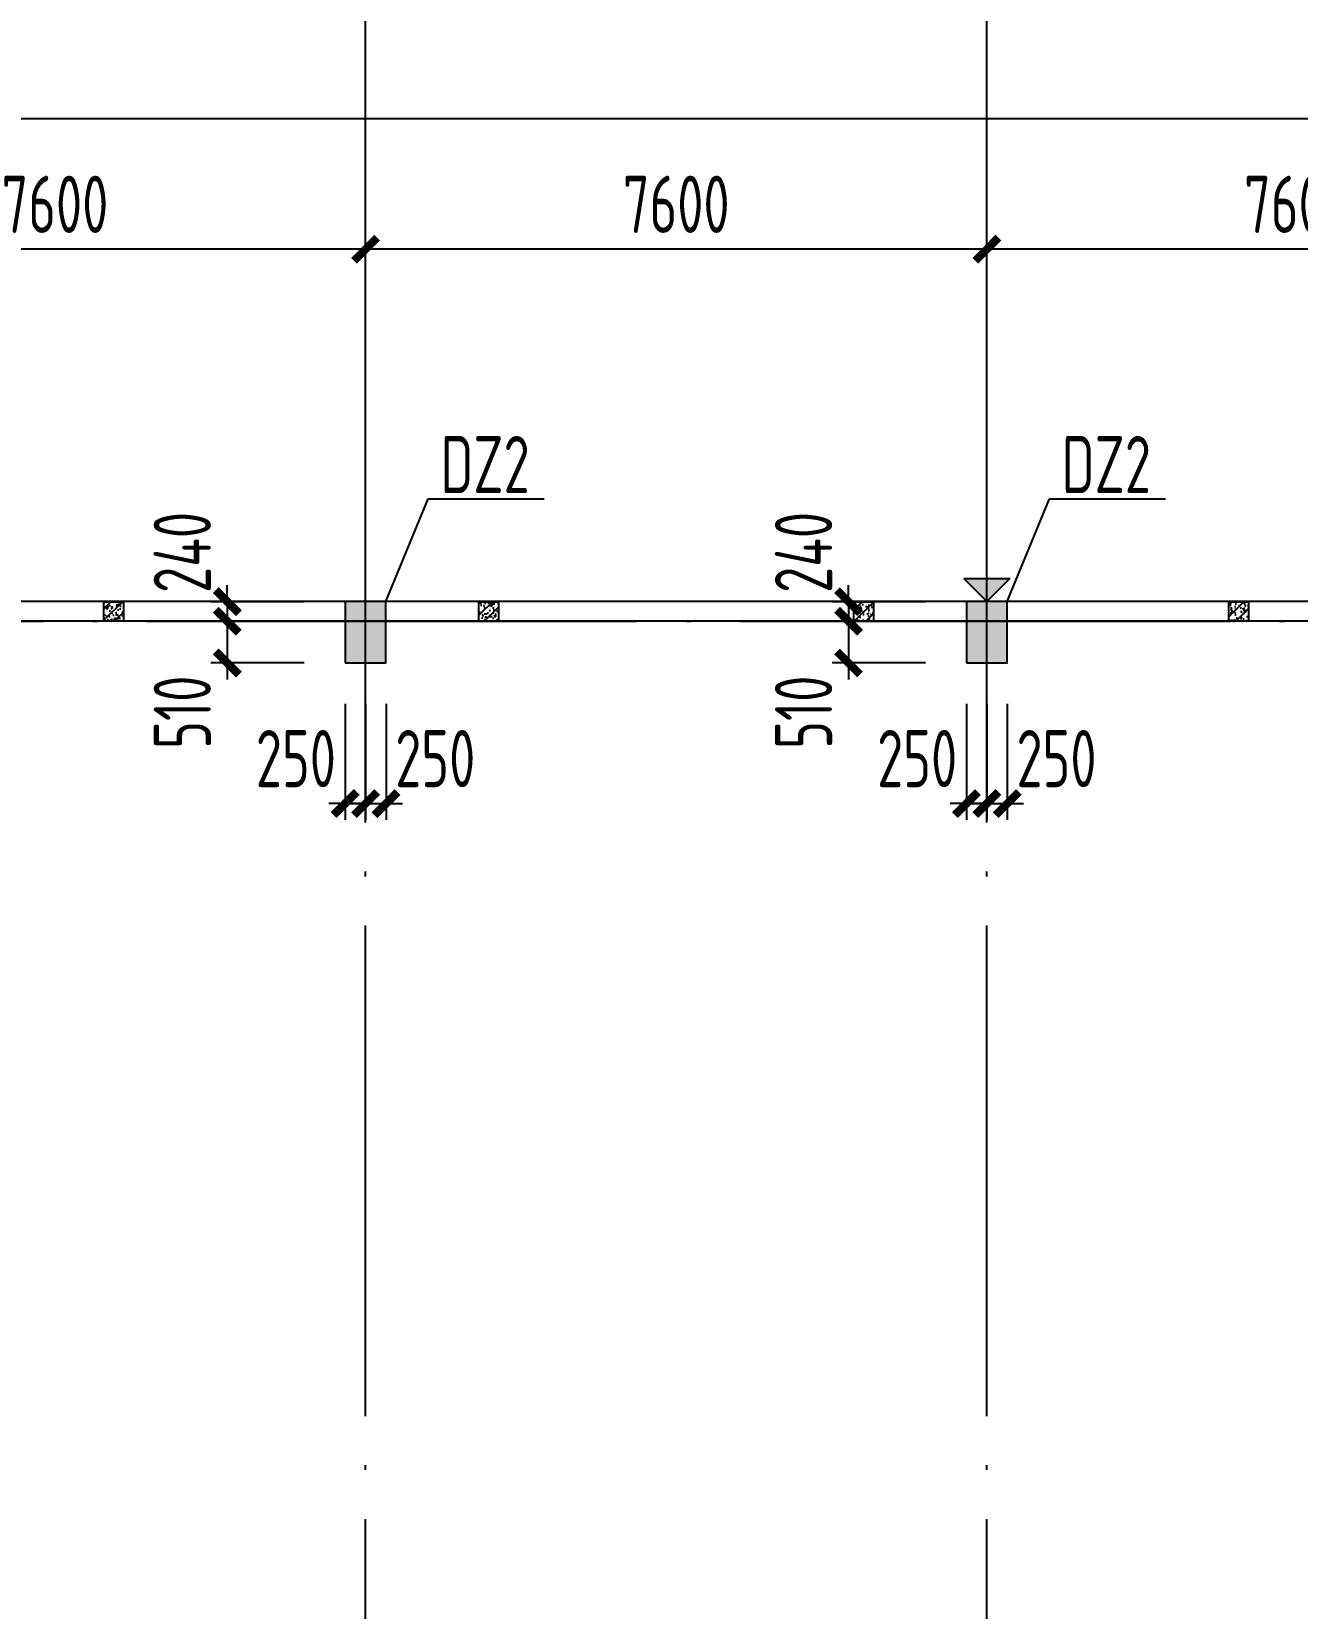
# Model space of a CAD drawing. Extents: x -3102990 to -851544, y -5293060 to -2540151.
# Drawn here: x -2326644 to -2318901, y -2645556 to -2635912 of the extents above; entities that cross this region are included whole.
import ezdxf

# ---------------------------------------------------------------- set-up
doc = ezdxf.new("R2010")
doc.units = 0
doc.header["$LTSCALE"] = 1000
doc.header["$PDMODE"] = 1
doc.linetypes.add('DOTE', pattern=[2.42, 2, -0.2, 0.02, -0.2])
doc.layers.get('0').update_dxf_attribs({"linetype": 'CONTINUOUS'})
doc.layers.get('Defpoints').update_dxf_attribs({"linetype": 'CONTINUOUS'})
for name, color, linetype in [('AXIS', 253, 'DOTE'), ('BEAM_CON', 4, 'CONTINUOUS'), ('COLU', 7, 'CONTINUOUS'), ('DIM', 3, 'CONTINUOUS'), ('HATCH', 254, 'CONTINUOUS'), ('NUM', 7, 'CONTINUOUS'), ('TEXT', 7, 'CONTINUOUS')]:
    doc.layers.add(name, color=color, linetype=linetype)
doc.styles.add('TSSD_Dimension', font='tssdeng.shx', dxfattribs={"width": 0.7, "bigfont": 'Hztxt.shx'})
doc.styles.add('TSSD_Rein', font='Tssdeng.shx', dxfattribs={"width": 0.75, "bigfont": 'hztxt.shx'})
doc.dimstyles.new('TSSD_200_100', dxfattribs={"dimtxt": 350, "dimasz": 100, "dimexe": 100, "dimexo": 250, "dimgap": 100, "dimtad": 1, "dimdec": 0, "dimlfac": 2, "dimzin": 0, "dimdsep": 46, "dimtxsty": 'TSSD_Dimension', "dimblk": 'ARCHTICK', "dimcen": 0, "dimdle": 100, "dimclrt": 7, "dimadec": 0, "dimazin": 0, "dimtfac": 1, "dimtdec": 0, "dimtix": 1, "dimtmove": 2, "dimatfit": 3, "dimfxl": 1, "dimtolj": 1, "dimtzin": 0, "dimarcsym": 0})

# ---------------------------------------------------------------- blocks, each defined once
blk = doc.blocks.new('_ArchTick')
at = {"color": 0, "const_width": 0.5}
blk.add_lwpolyline([(-0.707, -0.707), (0.707, 0.707)], dxfattribs=at)
blk = doc.blocks.new('*D1154')
at = {"layer": 'Defpoints', "color": 0, "ltscale": 1.5}
for p in [(-2320801.4, -2637243.9), (-2320801.4, -2638518.9), (-2317001.4, -2638518.9)]:
    blk.add_point(p, dxfattribs=at)
at = {"layer": 'DIM', "color": 0, "lineweight": -2, "ltscale": 1.5}
for p, q in [((-2320801.4, -2638268.9), (-2320801.4, -2637143.9)), ((-2317001.4, -2638268.9), (-2317001.4, -2637143.9)), ((-2316901.4, -2637243.9), (-2320901.4, -2637243.9))]:
    blk.add_line(p, q, dxfattribs=at)
at = {"layer": 'DIM', "color": 0, "lineweight": -2, "ltscale": 1.5, "xscale": 100, "yscale": 100, "zscale": 100, "rotation": 180}
blk.add_blockref('_ArchTick', (-2320801.4, -2637243.9), dxfattribs=at)
at = {"layer": 'DIM', "color": 0, "lineweight": -2, "ltscale": 1.5, "xscale": 100, "yscale": 100, "zscale": 100}
blk.add_blockref('_ArchTick', (-2317001.4, -2637243.9), dxfattribs=at)
at = {"layer": 'DIM', "color": 7, "ltscale": 1.5, "insert": (-2318901.4, -2636968.9), "char_height": 350, "attachment_point": 5, "style": 'TSSD_Dimension'}
blk.add_mtext('\\A1;7600', dxfattribs=at)
blk = doc.blocks.new('*D1155')
at = {"layer": 'Defpoints', "color": 0, "ltscale": 1.5}
for p in [(-2324601.4, -2637243.9), (-2324601.4, -2638518.9), (-2320801.4, -2638518.9)]:
    blk.add_point(p, dxfattribs=at)
at = {"layer": 'DIM', "color": 0, "lineweight": -2, "ltscale": 1.5}
for p, q in [((-2324601.4, -2638268.9), (-2324601.4, -2637143.9)), ((-2320801.4, -2638268.9), (-2320801.4, -2637143.9)), ((-2320701.4, -2637243.9), (-2324701.4, -2637243.9))]:
    blk.add_line(p, q, dxfattribs=at)
at = {"layer": 'DIM', "color": 0, "lineweight": -2, "ltscale": 1.5, "xscale": 100, "yscale": 100, "zscale": 100, "rotation": 180}
blk.add_blockref('_ArchTick', (-2324601.4, -2637243.9), dxfattribs=at)
at = {"layer": 'DIM', "color": 0, "lineweight": -2, "ltscale": 1.5, "xscale": 100, "yscale": 100, "zscale": 100}
blk.add_blockref('_ArchTick', (-2320801.4, -2637243.9), dxfattribs=at)
at = {"layer": 'DIM', "color": 7, "ltscale": 1.5, "insert": (-2322701.4, -2636968.9), "char_height": 350, "attachment_point": 5, "style": 'TSSD_Dimension'}
blk.add_mtext('\\A1;7600', dxfattribs=at)
blk = doc.blocks.new('*D1156')
at = {"layer": 'Defpoints', "color": 0, "ltscale": 1.5}
for p in [(-2328401.4, -2637243.9), (-2328401.4, -2638518.9), (-2324601.4, -2638518.9)]:
    blk.add_point(p, dxfattribs=at)
at = {"layer": 'DIM', "color": 0, "lineweight": -2, "ltscale": 1.5}
for p, q in [((-2328401.4, -2638268.9), (-2328401.4, -2637143.9)), ((-2324601.4, -2638268.9), (-2324601.4, -2637143.9)), ((-2324501.4, -2637243.9), (-2328501.4, -2637243.9))]:
    blk.add_line(p, q, dxfattribs=at)
at = {"layer": 'DIM', "color": 0, "lineweight": -2, "ltscale": 1.5, "xscale": 100, "yscale": 100, "zscale": 100, "rotation": 180}
blk.add_blockref('_ArchTick', (-2328401.4, -2637243.9), dxfattribs=at)
at = {"layer": 'DIM', "color": 0, "lineweight": -2, "ltscale": 1.5, "xscale": 100, "yscale": 100, "zscale": 100}
blk.add_blockref('_ArchTick', (-2324601.4, -2637243.9), dxfattribs=at)
at = {"layer": 'DIM', "color": 7, "ltscale": 1.5, "insert": (-2326501.4, -2636968.9), "char_height": 350, "attachment_point": 5, "style": 'TSSD_Dimension'}
blk.add_mtext('\\A1;7600', dxfattribs=at)
blk = doc.blocks.new('*D1158')
at = {"layer": 'Defpoints', "color": 0, "ltscale": 1.5}
for p in [(-2256201.4, -2636443.9), (-2332201.4, -2638518.9), (-2256201.4, -2638518.9)]:
    blk.add_point(p, dxfattribs=at)
at = {"layer": 'DIM', "color": 0, "lineweight": -2, "ltscale": 1.5}
for p, q in [((-2332201.4, -2638268.9), (-2332201.4, -2636343.9)), ((-2256201.4, -2638268.9), (-2256201.4, -2636343.9)), ((-2332301.4, -2636443.9), (-2256101.4, -2636443.9))]:
    blk.add_line(p, q, dxfattribs=at)
at = {"layer": 'DIM', "color": 0, "lineweight": -2, "ltscale": 1.5, "xscale": 100, "yscale": 100, "zscale": 100, "rotation": 180}
blk.add_blockref('_ArchTick', (-2332201.4, -2636443.9), dxfattribs=at)
at = {"layer": 'DIM', "color": 0, "lineweight": -2, "ltscale": 1.5, "xscale": 100, "yscale": 100, "zscale": 100}
blk.add_blockref('_ArchTick', (-2256201.4, -2636443.9), dxfattribs=at)
at = {"layer": 'DIM', "color": 7, "ltscale": 1.5, "insert": (-2294201.4, -2636168.9), "char_height": 350, "attachment_point": 5, "style": 'TSSD_Dimension'}
blk.add_mtext('\\A1;152000', dxfattribs=at)
blk = doc.blocks.new('*D1245')
at = {"layer": 'Defpoints', "color": 0, "ltscale": 1.5}
for p in [(-2324726.4, -2639398.9), (-2325447.4, -2639518.9), (-2324726.4, -2639518.9)]:
    blk.add_point(p, dxfattribs=at)
at = {"layer": 'DIM', "color": 0, "lineweight": -2, "ltscale": 1.5}
for p, q in [((-2325447.4, -2639398.9), (-2325447.4, -2639298.9)), ((-2324976.4, -2639398.9), (-2325547.4, -2639398.9)), ((-2325447.4, -2639398.9), (-2325447.4, -2639518.9)), ((-2324976.4, -2639518.9), (-2325547.4, -2639518.9)), ((-2325447.4, -2639518.9), (-2325447.4, -2639618.9))]:
    blk.add_line(p, q, dxfattribs=at)
at = {"layer": 'DIM', "color": 0, "lineweight": -2, "ltscale": 1.5, "xscale": 100, "yscale": 100, "zscale": 100}
for p, rotation in [((-2325447.4, -2639398.9), 270), ((-2325447.4, -2639518.9), 90)]:
    blk.add_blockref('_ArchTick', p, dxfattribs=dict(at, rotation=rotation))
at = {"layer": 'DIM', "color": 7, "ltscale": 1.5, "insert": (-2325722.4, -2639097.8), "char_height": 350, "attachment_point": 5, "rotation": 90, "style": 'TSSD_Dimension'}
blk.add_mtext('\\A1;240', dxfattribs=at)
blk = doc.blocks.new('*D1246')
at = {"layer": 'Defpoints', "color": 0, "ltscale": 1.5}
for p in [(-2324726.4, -2639518.9), (-2325447.4, -2639773.9), (-2324726.4, -2639773.9)]:
    blk.add_point(p, dxfattribs=at)
at = {"layer": 'DIM', "color": 0, "lineweight": -2, "ltscale": 1.5}
for p, q in [((-2325447.4, -2639418.9), (-2325447.4, -2639873.9)), ((-2324976.4, -2639518.9), (-2325547.4, -2639518.9)), ((-2324976.4, -2639773.9), (-2325547.4, -2639773.9))]:
    blk.add_line(p, q, dxfattribs=at)
at = {"layer": 'DIM', "color": 0, "lineweight": -2, "ltscale": 1.5, "xscale": 100, "yscale": 100, "zscale": 100}
for p, rotation in [((-2325447.4, -2639518.9), 90), ((-2325447.4, -2639773.9), 270)]:
    blk.add_blockref('_ArchTick', p, dxfattribs=dict(at, rotation=rotation))
at = {"layer": 'DIM', "color": 7, "ltscale": 1.5, "insert": (-2325722.4, -2640074.9), "char_height": 350, "attachment_point": 5, "rotation": 90, "style": 'TSSD_Dimension'}
blk.add_mtext('\\A1;510', dxfattribs=at)
blk = doc.blocks.new('*D1247')
at = {"layer": 'Defpoints', "color": 0, "ltscale": 1.5}
for p in [(-2324726.4, -2639773.9), (-2324601.4, -2639773.9), (-2324601.4, -2640633.5)]:
    blk.add_point(p, dxfattribs=at)
at = {"layer": 'DIM', "color": 0, "lineweight": -2, "ltscale": 1.5}
for p, q in [((-2324726.4, -2640023.9), (-2324726.4, -2640733.5)), ((-2324601.4, -2640023.9), (-2324601.4, -2640733.5)), ((-2324726.4, -2640633.5), (-2324826.4, -2640633.5)), ((-2324726.4, -2640633.5), (-2324601.4, -2640633.5)), ((-2324601.4, -2640633.5), (-2324501.4, -2640633.5))]:
    blk.add_line(p, q, dxfattribs=at)
at = {"layer": 'DIM', "color": 0, "lineweight": -2, "ltscale": 1.5, "xscale": 100, "yscale": 100, "zscale": 100}
blk.add_blockref('_ArchTick', (-2324726.4, -2640633.5), dxfattribs=at)
at = {"layer": 'DIM', "color": 0, "lineweight": -2, "ltscale": 1.5, "xscale": 100, "yscale": 100, "zscale": 100, "rotation": 180}
blk.add_blockref('_ArchTick', (-2324601.4, -2640633.5), dxfattribs=at)
at = {"layer": 'DIM', "color": 7, "ltscale": 1.5, "insert": (-2325027.5, -2640358.5), "char_height": 350, "attachment_point": 5, "style": 'TSSD_Dimension'}
blk.add_mtext('\\A1;250', dxfattribs=at)
blk = doc.blocks.new('*D1248')
at = {"layer": 'Defpoints', "color": 0, "ltscale": 1.5}
for p in [(-2324601.4, -2639773.9), (-2324476.4, -2639773.9), (-2324476.4, -2640633.5)]:
    blk.add_point(p, dxfattribs=at)
at = {"layer": 'DIM', "color": 0, "lineweight": -2, "ltscale": 1.5}
for p, q in [((-2324601.4, -2640023.9), (-2324601.4, -2640733.5)), ((-2324476.4, -2640023.9), (-2324476.4, -2640733.5)), ((-2324601.4, -2640633.5), (-2324701.4, -2640633.5)), ((-2324601.4, -2640633.5), (-2324476.4, -2640633.5)), ((-2324476.4, -2640633.5), (-2324376.4, -2640633.5))]:
    blk.add_line(p, q, dxfattribs=at)
at = {"layer": 'DIM', "color": 0, "lineweight": -2, "ltscale": 1.5, "xscale": 100, "yscale": 100, "zscale": 100}
blk.add_blockref('_ArchTick', (-2324601.4, -2640633.5), dxfattribs=at)
at = {"layer": 'DIM', "color": 0, "lineweight": -2, "ltscale": 1.5, "xscale": 100, "yscale": 100, "zscale": 100, "rotation": 180}
blk.add_blockref('_ArchTick', (-2324476.4, -2640633.5), dxfattribs=at)
at = {"layer": 'DIM', "color": 7, "ltscale": 1.5, "insert": (-2324175.3, -2640358.5), "char_height": 350, "attachment_point": 5, "style": 'TSSD_Dimension'}
blk.add_mtext('\\A1;250', dxfattribs=at)
blk = doc.blocks.new('*D1253')
at = {"layer": 'Defpoints', "color": 0, "ltscale": 1.5}
for p in [(-2320926.4, -2639398.9), (-2321647.4, -2639518.9), (-2320926.4, -2639518.9)]:
    blk.add_point(p, dxfattribs=at)
at = {"layer": 'DIM', "color": 0, "lineweight": -2, "ltscale": 1.5}
for p, q in [((-2321647.4, -2639398.9), (-2321647.4, -2639298.9)), ((-2321176.4, -2639398.9), (-2321747.4, -2639398.9)), ((-2321647.4, -2639398.9), (-2321647.4, -2639518.9)), ((-2321176.4, -2639518.9), (-2321747.4, -2639518.9)), ((-2321647.4, -2639518.9), (-2321647.4, -2639618.9))]:
    blk.add_line(p, q, dxfattribs=at)
at = {"layer": 'DIM', "color": 0, "lineweight": -2, "ltscale": 1.5, "xscale": 100, "yscale": 100, "zscale": 100}
for p, rotation in [((-2321647.4, -2639398.9), 270), ((-2321647.4, -2639518.9), 90)]:
    blk.add_blockref('_ArchTick', p, dxfattribs=dict(at, rotation=rotation))
at = {"layer": 'DIM', "color": 7, "ltscale": 1.5, "insert": (-2321922.4, -2639097.8), "char_height": 350, "attachment_point": 5, "rotation": 90, "style": 'TSSD_Dimension'}
blk.add_mtext('\\A1;240', dxfattribs=at)
blk = doc.blocks.new('*D1254')
at = {"layer": 'Defpoints', "color": 0, "ltscale": 1.5}
for p in [(-2320926.4, -2639518.9), (-2321647.4, -2639773.9), (-2320926.4, -2639773.9)]:
    blk.add_point(p, dxfattribs=at)
at = {"layer": 'DIM', "color": 0, "lineweight": -2, "ltscale": 1.5}
for p, q in [((-2321647.4, -2639418.9), (-2321647.4, -2639873.9)), ((-2321176.4, -2639518.9), (-2321747.4, -2639518.9)), ((-2321176.4, -2639773.9), (-2321747.4, -2639773.9))]:
    blk.add_line(p, q, dxfattribs=at)
at = {"layer": 'DIM', "color": 0, "lineweight": -2, "ltscale": 1.5, "xscale": 100, "yscale": 100, "zscale": 100}
for p, rotation in [((-2321647.4, -2639518.9), 90), ((-2321647.4, -2639773.9), 270)]:
    blk.add_blockref('_ArchTick', p, dxfattribs=dict(at, rotation=rotation))
at = {"layer": 'DIM', "color": 7, "ltscale": 1.5, "insert": (-2321922.4, -2640074.9), "char_height": 350, "attachment_point": 5, "rotation": 90, "style": 'TSSD_Dimension'}
blk.add_mtext('\\A1;510', dxfattribs=at)
blk = doc.blocks.new('*D1255')
at = {"layer": 'Defpoints', "color": 0, "ltscale": 1.5}
for p in [(-2320926.4, -2639773.9), (-2320801.4, -2639773.9), (-2320801.4, -2640633.5)]:
    blk.add_point(p, dxfattribs=at)
at = {"layer": 'DIM', "color": 0, "lineweight": -2, "ltscale": 1.5}
for p, q in [((-2320926.4, -2640023.9), (-2320926.4, -2640733.5)), ((-2320801.4, -2640023.9), (-2320801.4, -2640733.5)), ((-2320926.4, -2640633.5), (-2321026.4, -2640633.5)), ((-2320926.4, -2640633.5), (-2320801.4, -2640633.5)), ((-2320801.4, -2640633.5), (-2320701.4, -2640633.5))]:
    blk.add_line(p, q, dxfattribs=at)
at = {"layer": 'DIM', "color": 0, "lineweight": -2, "ltscale": 1.5, "xscale": 100, "yscale": 100, "zscale": 100}
blk.add_blockref('_ArchTick', (-2320926.4, -2640633.5), dxfattribs=at)
at = {"layer": 'DIM', "color": 0, "lineweight": -2, "ltscale": 1.5, "xscale": 100, "yscale": 100, "zscale": 100, "rotation": 180}
blk.add_blockref('_ArchTick', (-2320801.4, -2640633.5), dxfattribs=at)
at = {"layer": 'DIM', "color": 7, "ltscale": 1.5, "insert": (-2321227.5, -2640358.5), "char_height": 350, "attachment_point": 5, "style": 'TSSD_Dimension'}
blk.add_mtext('\\A1;250', dxfattribs=at)
blk = doc.blocks.new('*D1256')
at = {"layer": 'Defpoints', "color": 0, "ltscale": 1.5}
for p in [(-2320801.4, -2639773.9), (-2320676.4, -2639773.9), (-2320676.4, -2640633.5)]:
    blk.add_point(p, dxfattribs=at)
at = {"layer": 'DIM', "color": 0, "lineweight": -2, "ltscale": 1.5}
for p, q in [((-2320801.4, -2640023.9), (-2320801.4, -2640733.5)), ((-2320676.4, -2640023.9), (-2320676.4, -2640733.5)), ((-2320801.4, -2640633.5), (-2320901.4, -2640633.5)), ((-2320801.4, -2640633.5), (-2320676.4, -2640633.5)), ((-2320676.4, -2640633.5), (-2320576.4, -2640633.5))]:
    blk.add_line(p, q, dxfattribs=at)
at = {"layer": 'DIM', "color": 0, "lineweight": -2, "ltscale": 1.5, "xscale": 100, "yscale": 100, "zscale": 100}
blk.add_blockref('_ArchTick', (-2320801.4, -2640633.5), dxfattribs=at)
at = {"layer": 'DIM', "color": 0, "lineweight": -2, "ltscale": 1.5, "xscale": 100, "yscale": 100, "zscale": 100, "rotation": 180}
blk.add_blockref('_ArchTick', (-2320676.4, -2640633.5), dxfattribs=at)
at = {"layer": 'DIM', "color": 7, "ltscale": 1.5, "insert": (-2320375.3, -2640358.5), "char_height": 350, "attachment_point": 5, "style": 'TSSD_Dimension'}
blk.add_mtext('\\A1;250', dxfattribs=at)
blk = doc.blocks.new('A$C728275D6')
at = {"ltscale": 1.5}
blk.add_hatch(color=256, dxfattribs=at).paths.add_polyline_path([(-152.8, 49), (130.1, 49), (-11.3, -92.4)])
for p, q in [((-152.8, 49), (-11.3, -92.4)), ((-152.8, 49), (130.1, 49)), ((130.1, 49), (-11.3, -92.4))]:
    blk.add_line(p, q, dxfattribs=at)
blk = doc.blocks.new('A$C08C432BE')
at = {"layer": 'HATCH', "ltscale": 1.5}
h = blk.add_hatch(dxfattribs=at)
h.set_pattern_fill('ARMORED', color=256, scale=10, style=0)
h.set_pattern_definition([(50, (2321063.67, 2681626.08), (71.7260183, -6.2752135), [7.5, -82.5]), (355, (2321063.67, 2681626.08), (-13.8751334, 75.2192134), [6, -66]), (100.4514, (2321069.646, 2681625.554), (57.8509382, 68.9439542), [6.374019, -70.1142112]), (46.1842, (2321063.67, 2681646.08), (106.7241049, -16.5519014), [11.25, -123.75]), (96.6356, (2321072.56, 2681644.7), (93.4662706, 97.411787), [9.5610288, -105.1713]), (351.1842, (2321063.67, 2681646.08), (93.4661945, 97.41186), [9, -99]), (21, (2321073.67, 2681641.08), (59.6907052, -40.2618891), [7.5, -82.5]), (326, (2321073.67, 2681641.08), (24.3315332, 72.5150045), [6, -66]), (71.4514, (2321078.64, 2681637.72), (84.0222629, 32.2530497), [6.374019, -70.1142112]), (37.5, (2321063.669, 2681626.077), (1.21598553, 33.28938538), [0, -65.2, 0, -67, 0, -66.25]), (7.5, (2321063.67, 2681626.077), (26.30695374, 39.4411712), [0, -38.2, 0, -63.7, 0, -25.25]), (327.5, (2321041.369, 2681626.077), (53.38224362, -2.25548717), [0, -25, 0, -78, 0, -103.5]), (317.5, (2321031.37, 2681626.077), (58.31861693, 10.01049823), [0, -32.5, 0, -51.8, 0, -73.5]), (45, (2321063.67, 2681626.077), (-35.35533906, 35.35533906), [])])
h.paths.add_polyline_path([(-79.3, 92.4), (40.7, 92.4), (40.7, -27.6), (-79.3, -27.6)])
at = {"layer": 'COLU'}
blk.add_lwpolyline([(-79.3, 92.4), (40.7, 92.4), (40.7, -27.6), (-79.3, -27.6)], close=True, dxfattribs=at)

msp = doc.modelspace()

# ---------------------------------------------------------------- hatches: boundary and pattern name
at = {"layer": 'COLU', "ltscale": 1.5}
h = msp.add_hatch(color=256, dxfattribs=at)
h.paths.add_polyline_path([(-2256081.43, -2641356.35), (-2256456.43, -2641356.35), (-2256456.43, -2641581.35), (-2256081.43, -2641581.35)])
h.paths.add_polyline_path([(-2256081.43, -2645656.35), (-2256456.43, -2645656.35), (-2256456.43, -2645881.35), (-2256081.43, -2645881.35)])
h.paths.add_polyline_path([(-2256081.43, -2639773.85), (-2256381.43, -2639773.85), (-2256381.43, -2639398.85), (-2256081.43, -2639398.85)])
h.paths.add_polyline_path([(-2256081.43, -2649956.35), (-2256456.43, -2649956.35), (-2256456.43, -2650181.35), (-2256081.43, -2650181.35)])
h.paths.add_polyline_path([(-2256081.43, -2654013.85), (-2256381.43, -2654013.85), (-2256381.43, -2654388.85), (-2256081.43, -2654388.85)])
h.paths.add_polyline_path([(-2275326.43, -2654013.85), (-2275076.43, -2654013.85), (-2275076.43, -2654388.85), (-2275326.43, -2654388.85)])
h.paths.add_polyline_path([(-2259526.43, -2639773.85), (-2259276.43, -2639773.85), (-2259276.43, -2639398.85), (-2259526.43, -2639398.85)])
h.paths.add_polyline_path([(-2259526.43, -2654013.85), (-2259276.43, -2654013.85), (-2259276.43, -2654388.85), (-2259526.43, -2654388.85)])
h.paths.add_polyline_path([(-2263926.43, -2639773.85), (-2263676.43, -2639773.85), (-2263676.43, -2639398.85), (-2263926.43, -2639398.85)])
h.paths.add_polyline_path([(-2263926.43, -2654013.85), (-2263676.43, -2654013.85), (-2263676.43, -2654388.85), (-2263926.43, -2654388.85)])
h.paths.add_polyline_path([(-2267726.43, -2639773.85), (-2267476.43, -2639773.85), (-2267476.43, -2639398.85), (-2267726.43, -2639398.85)])
h.paths.add_polyline_path([(-2267726.43, -2654013.85), (-2267476.43, -2654013.85), (-2267476.43, -2654388.85), (-2267726.43, -2654388.85)])
h.paths.add_polyline_path([(-2271526.43, -2639773.85), (-2271276.43, -2639773.85), (-2271276.43, -2639398.85), (-2271526.43, -2639398.85)])
h.paths.add_polyline_path([(-2271526.43, -2654013.85), (-2271276.43, -2654013.85), (-2271276.43, -2654388.85), (-2271526.43, -2654388.85)])
h.paths.add_polyline_path([(-2275326.43, -2639398.85), (-2275076.43, -2639398.85), (-2275076.43, -2639773.85), (-2275326.43, -2639773.85)])
h.paths.add_polyline_path([(-2279126.43, -2639773.85), (-2278876.43, -2639773.85), (-2278876.43, -2639398.85), (-2279126.43, -2639398.85)])
h.paths.add_polyline_path([(-2279126.43, -2654013.85), (-2278876.43, -2654013.85), (-2278876.43, -2654388.85), (-2279126.43, -2654388.85)])
h.paths.add_polyline_path([(-2282926.43, -2639773.85), (-2282676.43, -2639773.85), (-2282676.43, -2639398.85), (-2282926.43, -2639398.85)])
h.paths.add_polyline_path([(-2282926.43, -2654013.85), (-2282676.43, -2654013.85), (-2282676.43, -2654388.85), (-2282926.43, -2654388.85)])
h.paths.add_polyline_path([(-2286726.43, -2639773.85), (-2286476.43, -2639773.85), (-2286476.43, -2639398.85), (-2286726.43, -2639398.85)])
h.paths.add_polyline_path([(-2286726.43, -2654013.85), (-2286476.43, -2654013.85), (-2286476.43, -2654388.85), (-2286726.43, -2654388.85)])
h.paths.add_polyline_path([(-2290526.43, -2639773.85), (-2290276.43, -2639773.85), (-2290276.43, -2639398.85), (-2290526.43, -2639398.85)])
h.paths.add_polyline_path([(-2290526.43, -2654013.85), (-2290276.43, -2654013.85), (-2290276.43, -2654388.85), (-2290526.43, -2654388.85)])
h.paths.add_polyline_path([(-2294326.43, -2639773.85), (-2294076.43, -2639773.85), (-2294076.43, -2639398.85), (-2294326.43, -2639398.85)])
h.paths.add_polyline_path([(-2294326.43, -2654013.85), (-2294076.43, -2654013.85), (-2294076.43, -2654388.85), (-2294326.43, -2654388.85)])
h.paths.add_polyline_path([(-2298126.43, -2639773.85), (-2297876.43, -2639773.85), (-2297876.43, -2639398.85), (-2298126.43, -2639398.85)])
h.paths.add_polyline_path([(-2298126.43, -2654013.85), (-2297876.43, -2654013.85), (-2297876.43, -2654388.85), (-2298126.43, -2654388.85)])
h.paths.add_polyline_path([(-2301926.43, -2639773.85), (-2301676.43, -2639773.85), (-2301676.43, -2639398.85), (-2301926.43, -2639398.85)])
h.paths.add_polyline_path([(-2301926.43, -2654013.85), (-2301676.43, -2654013.85), (-2301676.43, -2654388.85), (-2301926.43, -2654388.85)])
h.paths.add_polyline_path([(-2305726.43, -2639773.85), (-2305476.43, -2639773.85), (-2305476.43, -2639398.85), (-2305726.43, -2639398.85)])
h.paths.add_polyline_path([(-2305726.43, -2654013.85), (-2305476.43, -2654013.85), (-2305476.43, -2654388.85), (-2305726.43, -2654388.85)])
h.paths.add_polyline_path([(-2309526.43, -2639773.85), (-2309276.43, -2639773.85), (-2309276.43, -2639398.85), (-2309526.43, -2639398.85)])
h.paths.add_polyline_path([(-2309526.43, -2654013.85), (-2309276.43, -2654013.85), (-2309276.43, -2654388.85), (-2309526.43, -2654388.85)])
h.paths.add_polyline_path([(-2313326.43, -2639773.85), (-2313076.43, -2639773.85), (-2313076.43, -2639398.85), (-2313326.43, -2639398.85)])
h.paths.add_polyline_path([(-2313326.43, -2654013.85), (-2313076.43, -2654013.85), (-2313076.43, -2654388.85), (-2313326.43, -2654388.85)])
h.paths.add_polyline_path([(-2317126.43, -2639773.85), (-2316876.43, -2639773.85), (-2316876.43, -2639398.85), (-2317126.43, -2639398.85)])
h.paths.add_polyline_path([(-2317126.43, -2654013.85), (-2316876.43, -2654013.85), (-2316876.43, -2654388.85), (-2317126.43, -2654388.85)])
h.paths.add_polyline_path([(-2320926.43, -2639773.85), (-2320676.43, -2639773.85), (-2320676.43, -2639398.85), (-2320926.43, -2639398.85)])
h.paths.add_polyline_path([(-2320926.43, -2654013.85), (-2320676.43, -2654013.85), (-2320676.43, -2654388.85), (-2320926.43, -2654388.85)])
h.paths.add_polyline_path([(-2324726.43, -2639773.85), (-2324476.43, -2639773.85), (-2324476.43, -2639398.85), (-2324726.43, -2639398.85)])
h.paths.add_polyline_path([(-2324726.43, -2654013.85), (-2324476.43, -2654013.85), (-2324476.43, -2654388.85), (-2324726.43, -2654388.85)])
h.paths.add_polyline_path([(-2328526.43, -2639773.85), (-2328276.43, -2639773.85), (-2328276.43, -2639398.85), (-2328526.43, -2639398.85)])
h.paths.add_polyline_path([(-2328526.43, -2654013.85), (-2328276.43, -2654013.85), (-2328276.43, -2654388.85), (-2328526.43, -2654388.85)])

# ---------------------------------------------------------------- linework, layer by layer
at = {"layer": 'AXIS', "ltscale": 1.5}
for p, q in [((-2324601.43, -2655268.85), (-2324601.43, -2638518.85)), ((-2320801.43, -2655268.85), (-2320801.43, -2638518.85)), ((-2333201.43, -2639518.85), (-2255201.43, -2639518.85))]:
    msp.add_line(p, q, dxfattribs=at)
at = {"layer": 'BEAM_CON'}
for points in [[(-2331971.43, -2654388.85), (-2256081.43, -2654388.85), (-2256081.43, -2639398.85), (-2331971.43, -2639398.85)], [(-2331971.43, -2654268.85), (-2256201.43, -2654268.85), (-2256201.43, -2639518.85), (-2331971.43, -2639518.85)]]:
    msp.add_lwpolyline(points, dxfattribs=at)
at = {"layer": 'COLU', "ltscale": 1.5}
for points in [[(-2324726.43, -2639773.85), (-2324476.43, -2639773.85), (-2324476.43, -2639398.85), (-2324726.43, -2639398.85)], [(-2320926.43, -2639773.85), (-2320676.43, -2639773.85), (-2320676.43, -2639398.85), (-2320926.43, -2639398.85)]]:
    msp.add_lwpolyline(points, close=True, dxfattribs=at)
at = {"layer": 'NUM', "ltscale": 1.5}
for p, q in [((-2324601.43, -2638518.85), (-2324601.43, -2635443.85)), ((-2320801.43, -2638518.85), (-2320801.43, -2635443.85))]:
    msp.add_line(p, q, dxfattribs=at)
at = {"layer": 'NUM'}
for p, q in [((-2324476.43, -2639398.85), (-2324217.61, -2638770.25)), ((-2324217.61, -2638770.25), (-2323508.15, -2638770.25)), ((-2320676.43, -2639398.85), (-2320417.61, -2638770.25)), ((-2320417.61, -2638770.25), (-2319708.15, -2638770.25))]:
    msp.add_line(p, q, dxfattribs=at)

# ---------------------------------------------------------------- block references
at = {"ltscale": 1.5}
for name, p in [('A$C728275D6', (-2320790.08, -2639306.44)), ('A$C08C432BE', (-2326122.13, -2639491.29)), ('A$C08C432BE', (-2323828.8, -2639491.29)), ('A$C08C432BE', (-2321535.47, -2639491.29)), ('A$C08C432BE', (-2319242.13, -2639491.29))]:
    msp.add_blockref(name, p, dxfattribs=at)

# ---------------------------------------------------------------- texts
at = {"layer": 'TEXT', "style": 'TSSD_Rein', "width": 0.7}
for p in [(-2324143.43, -2638735.24), (-2320343.43, -2638735.24)]:
    msp.add_text('DZ2', height=350, dxfattribs=at).set_placement(p)

# ---------------------------------------------------------------- dimensions: what is measured, and where the dimension line sits
at = {"layer": 'DIM', "ltscale": 1.5}
for base, p1, p2, picture, middle in [((-2256201.43, -2636443.85), (-2332201.43, -2638518.85), (-2256201.43, -2638518.85), '*D1158', (-2294201.43, -2636168.85)), ((-2328401.43, -2637243.85), (-2324601.43, -2638518.85), (-2328401.43, -2638518.85), '*D1156', (-2326501.43, -2636968.85)), ((-2324601.43, -2637243.85), (-2320801.43, -2638518.85), (-2324601.43, -2638518.85), '*D1155', (-2322701.43, -2636968.85)), ((-2320801.43, -2637243.85), (-2317001.43, -2638518.85), (-2320801.43, -2638518.85), '*D1154', (-2318901.43, -2636968.85))]:
    dim = msp.add_linear_dim(base=base, p1=p1, p2=p2, dimstyle='TSSD_200_100', dxfattribs=at)
    dim.commit()
    dim.dimension.update_dxf_attribs({"geometry": picture, "text_midpoint": middle})
for base, p1, p2, picture, middle in [((-2325447.42, -2639518.85), (-2324726.43, -2639398.85), (-2324726.43, -2639518.85), '*D1245', (-2325722.42, -2639097.76)), ((-2321647.42, -2639518.85), (-2320926.43, -2639398.85), (-2320926.43, -2639518.85), '*D1253', (-2321922.42, -2639097.76)), ((-2325447.42, -2639773.85), (-2324726.43, -2639518.85), (-2324726.43, -2639773.85), '*D1246', (-2325722.42, -2640074.94)), ((-2321647.42, -2639773.85), (-2320926.43, -2639518.85), (-2320926.43, -2639773.85), '*D1254', (-2321922.42, -2640074.94))]:
    dim = msp.add_linear_dim(base=base, p1=p1, p2=p2, angle=270, dimstyle='TSSD_200_100', dxfattribs=at)
    dim.commit()
    dim.dimension.update_dxf_attribs({"geometry": picture, "text_midpoint": middle, "dimtype": 160})
for base, p1, p2, picture, middle in [((-2324601.43, -2640633.52), (-2324726.43, -2639773.85), (-2324601.43, -2639773.85), '*D1247', (-2325027.52, -2640358.52)), ((-2324476.43, -2640633.52), (-2324601.43, -2639773.85), (-2324476.43, -2639773.85), '*D1248', (-2324175.34, -2640358.52)), ((-2320801.43, -2640633.52), (-2320926.43, -2639773.85), (-2320801.43, -2639773.85), '*D1255', (-2321227.52, -2640358.52)), ((-2320676.43, -2640633.52), (-2320801.43, -2639773.85), (-2320676.43, -2639773.85), '*D1256', (-2320375.34, -2640358.52))]:
    dim = msp.add_linear_dim(base=base, p1=p1, p2=p2, dimstyle='TSSD_200_100', dxfattribs=at)
    dim.commit()
    dim.dimension.update_dxf_attribs({"geometry": picture, "text_midpoint": middle, "dimtype": 160})

doc.saveas('drawing.dxf')
